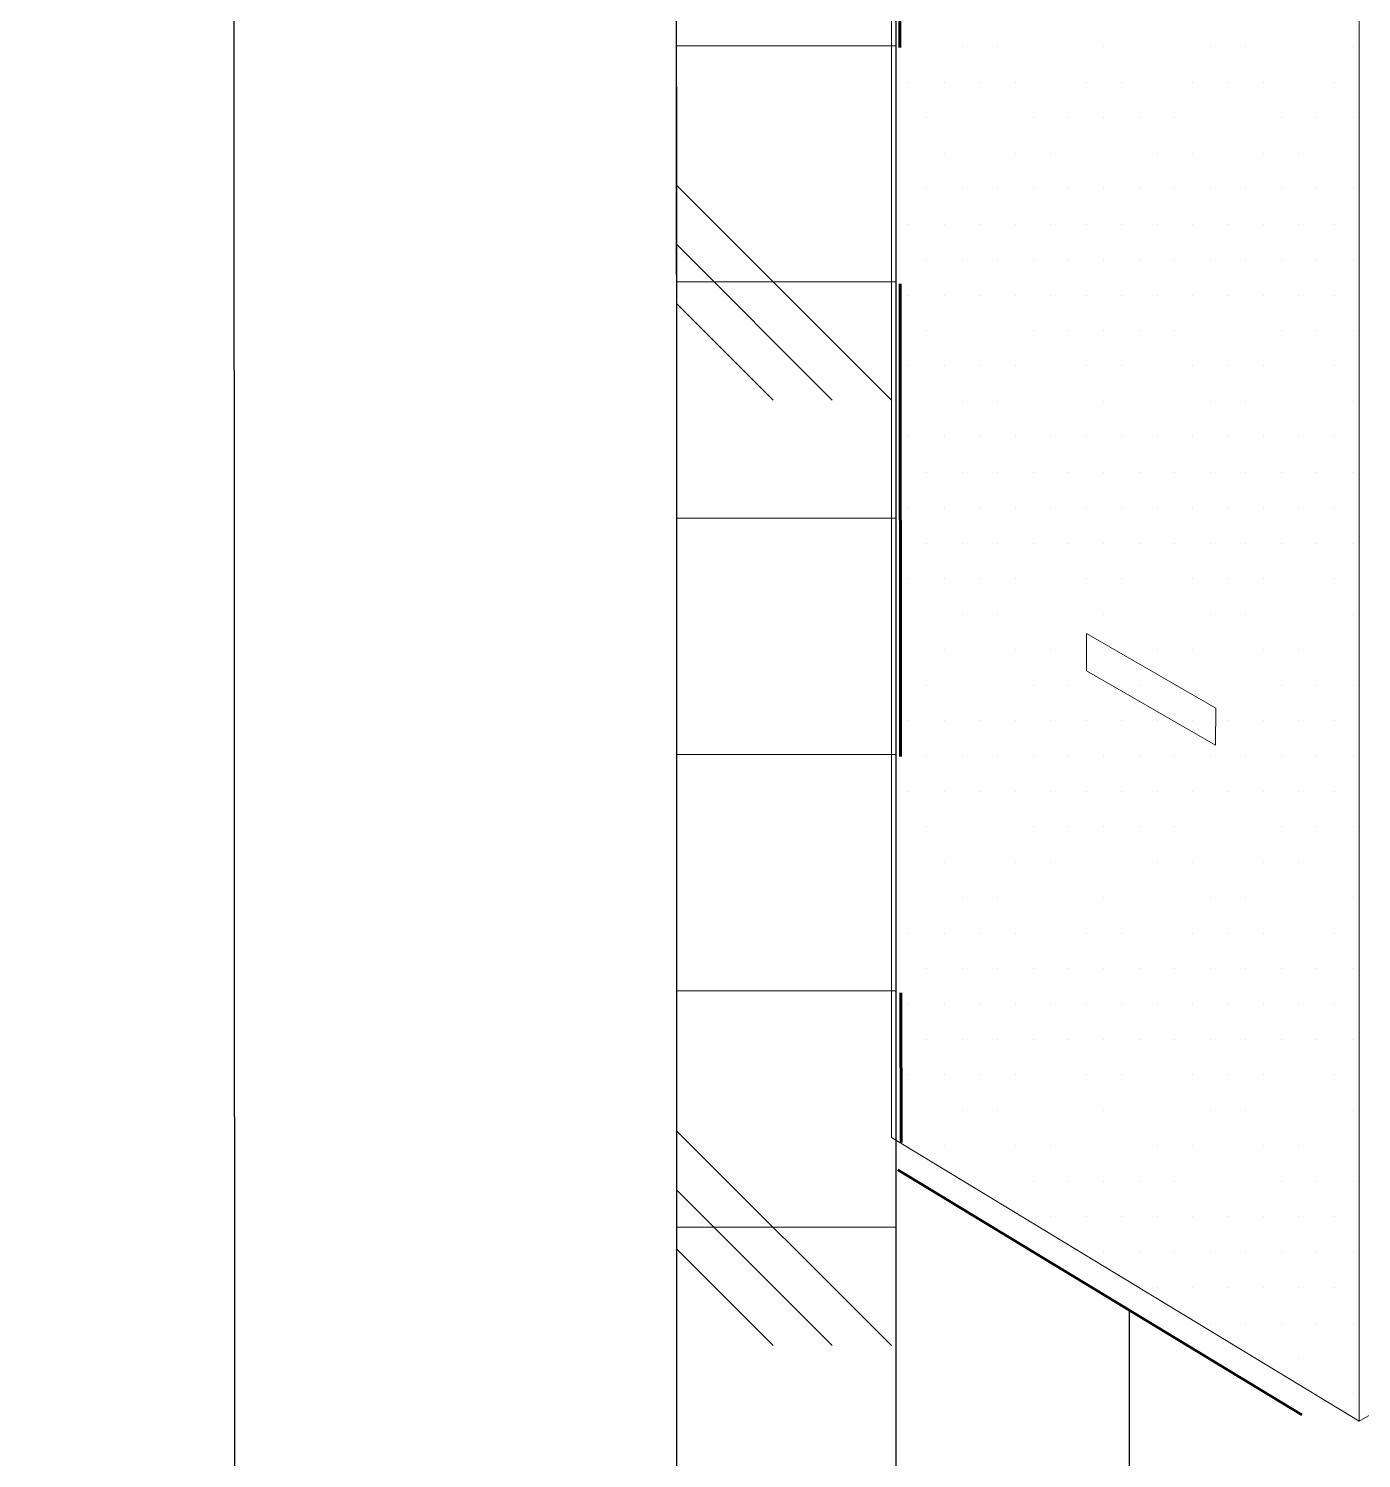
# Model space of a CAD drawing. Header units: inches. Extents: x -20.7 to 76.3, y -55.2 to 19.1.
# Drawn here: x 46.451 to 47.157, y -37.61 to -36.854 of the extents above; entities that cross this region are included whole.
import ezdxf

# ---------------------------------------------------------------- set-up
doc = ezdxf.new("R2010")
doc.units = ezdxf.units.IN
doc.header["$MEASUREMENT"] = 0
for name, pattern in [('AI-Linetype-77', [0.375113, 0.250075, -0.125038]), ('AI-Linetype-78', [0.375113, 0.250075, -0.125038]), ('AI-Linetype-83', [0.375113, 0.250075, -0.125038])]:
    doc.linetypes.add(name, pattern=pattern)
for name, color, linetype, lineweight in [('.ATI-HATCH', 7, 'Continuous', 0), ('G-ANNO-TTLB', 7, 'Continuous', 0), ('TYVEK', 7, 'Continuous', 0)]:
    doc.layers.add(name, color=color, linetype=linetype, lineweight=lineweight)

# ---------------------------------------------------------------- blocks, each defined once
blk = doc.blocks.new('Block_678')
at = {"layer": '.ATI-HATCH'}
blk.add_open_spline([(46.79405, -36.63768), (46.79405, -36.63768), (46.91018, -36.61367), (46.91018, -36.61367), (46.91018, -36.61367), (46.91018, -39.18629), (46.91018, -39.18629), (46.91018, -39.18629), (46.79438, -39.11987), (46.79438, -39.11987), (46.79438, -39.11987), (46.79438, -37.13092), (46.79438, -37.13092), (46.79438, -37.13092), (46.79405, -36.63768), (46.79405, -36.63768)], degree=3, knots=[0, 0, 0, 0, 1, 1, 1, 2, 2, 2, 3, 3, 3, 4, 4, 4, 5, 5, 5, 5], dxfattribs=at)
at = {"layer": '.ATI-HATCH', "color": 8, "lineweight": 0, "true_color": 0x808080}
for points in [[(46.7942, -36.86279), (46.7942, -36.86279), (46.91018, -36.86279), (46.91018, -36.86279)], [(46.9078, -37.05035), (46.9078, -37.05035), (46.79425, -36.9368), (46.79425, -36.9368)], [(46.87654, -37.05035), (46.87654, -37.05035), (46.79427, -36.96808), (46.79427, -36.96808)], [(46.79428, -36.98783), (46.79428, -36.98783), (46.91018, -36.98783), (46.91018, -36.98783)], [(46.84528, -37.05035), (46.84528, -37.05035), (46.79429, -36.99937), (46.79429, -36.99937)], [(46.79437, -37.11287), (46.79437, -37.11287), (46.91018, -37.11287), (46.91018, -37.11287)], [(46.79438, -37.23791), (46.79438, -37.23791), (46.91018, -37.23791), (46.91018, -37.23791)], [(46.79438, -37.36294), (46.79438, -37.36294), (46.91018, -37.36294), (46.91018, -37.36294)], [(46.9078, -37.5505), (46.9078, -37.5505), (46.79438, -37.43709), (46.79438, -37.43709)], [(46.87654, -37.5505), (46.87654, -37.5505), (46.79438, -37.46835), (46.79438, -37.46835)], [(46.79438, -37.48798), (46.79438, -37.48798), (46.91018, -37.48798), (46.91018, -37.48798)], [(46.84528, -37.5505), (46.84528, -37.5505), (46.79438, -37.49961), (46.79438, -37.49961)]]:
    blk.add_open_spline(points, degree=3, dxfattribs=at)
blk = doc.blocks.new('Block_679')
at = {"layer": '.ATI-HATCH'}
for points in [[(47.15539, -35.28327), (47.15539, -35.28327), (46.90791, -35.13328), (46.90791, -35.13328), (46.90791, -35.13328), (46.90791, -37.44057), (46.90791, -37.44057), (46.90791, -37.44057), (47.15539, -37.59056), (47.15539, -37.59056), (47.15539, -37.59056), (47.15539, -35.28327), (47.15539, -35.28327)], [(47.15539, -37.59056), (47.15539, -37.59056), (47.29189, -37.51254), (47.29189, -37.51254), (47.29189, -37.51254), (47.29189, -35.36599), (47.29189, -35.36599), (47.29189, -35.36599), (47.15539, -35.28327), (47.15539, -35.28327), (47.15539, -35.28327), (47.15539, -37.59056), (47.15539, -37.59056)]]:
    blk.add_open_spline(points, degree=3, knots=[0, 0, 0, 0, 1, 1, 1, 2, 2, 2, 3, 3, 3, 4, 4, 4, 4], dxfattribs=at)
at = {"layer": '.ATI-HATCH', "color": 8, "lineweight": 0, "true_color": 0x808080}
for points in [[(46.92651, -36.86348), (46.92651, -36.86348), (46.92651, -36.86348), (46.92651, -36.86348)], [(46.94527, -36.86348), (46.94527, -36.86348), (46.94527, -36.86348), (46.94527, -36.86348)], [(46.96402, -36.86348), (46.96402, -36.86348), (46.96402, -36.86348), (46.96402, -36.86348)], [(46.98278, -36.86348), (46.98278, -36.86348), (46.98278, -36.86348), (46.98278, -36.86348)], [(47.00153, -36.86348), (47.00153, -36.86348), (47.00153, -36.86348), (47.00153, -36.86348)], [(47.02029, -36.86348), (47.02029, -36.86348), (47.02029, -36.86348), (47.02029, -36.86348)], [(47.03904, -36.86348), (47.03904, -36.86348), (47.03904, -36.86348), (47.03904, -36.86348)], [(47.0578, -36.86348), (47.0578, -36.86348), (47.0578, -36.86348), (47.0578, -36.86348)], [(47.07656, -36.86348), (47.07656, -36.86348), (47.07656, -36.86348), (47.07656, -36.86348)], [(47.09531, -36.86348), (47.09531, -36.86348), (47.09531, -36.86348), (47.09531, -36.86348)], [(47.11407, -36.86348), (47.11407, -36.86348), (47.11407, -36.86348), (47.11407, -36.86348)], [(47.13282, -36.86348), (47.13282, -36.86348), (47.13282, -36.86348), (47.13282, -36.86348)], [(47.15158, -36.86348), (47.15158, -36.86348), (47.15158, -36.86348), (47.15158, -36.86348)], [(46.91713, -36.88223), (46.91713, -36.88223), (46.91713, -36.88223), (46.91713, -36.88223)], [(46.93589, -36.88223), (46.93589, -36.88223), (46.93589, -36.88223), (46.93589, -36.88223)], [(46.95464, -36.88223), (46.95464, -36.88223), (46.95464, -36.88223), (46.95464, -36.88223)], [(46.9734, -36.88223), (46.9734, -36.88223), (46.9734, -36.88223), (46.9734, -36.88223)], [(46.99215, -36.88223), (46.99215, -36.88223), (46.99215, -36.88223), (46.99215, -36.88223)], [(47.01091, -36.88223), (47.01091, -36.88223), (47.01091, -36.88223), (47.01091, -36.88223)], [(47.02967, -36.88223), (47.02967, -36.88223), (47.02967, -36.88223), (47.02967, -36.88223)], [(47.04842, -36.88223), (47.04842, -36.88223), (47.04842, -36.88223), (47.04842, -36.88223)], [(47.06718, -36.88223), (47.06718, -36.88223), (47.06718, -36.88223), (47.06718, -36.88223)], [(47.08593, -36.88223), (47.08593, -36.88223), (47.08593, -36.88223), (47.08593, -36.88223)], [(47.10469, -36.88223), (47.10469, -36.88223), (47.10469, -36.88223), (47.10469, -36.88223)], [(47.12344, -36.88223), (47.12344, -36.88223), (47.12344, -36.88223), (47.12344, -36.88223)], [(47.1422, -36.88223), (47.1422, -36.88223), (47.1422, -36.88223), (47.1422, -36.88223)], [(46.92651, -36.90099), (46.92651, -36.90099), (46.92651, -36.90099), (46.92651, -36.90099)], [(46.94527, -36.90099), (46.94527, -36.90099), (46.94527, -36.90099), (46.94527, -36.90099)], [(46.96402, -36.90099), (46.96402, -36.90099), (46.96402, -36.90099), (46.96402, -36.90099)], [(46.98278, -36.90099), (46.98278, -36.90099), (46.98278, -36.90099), (46.98278, -36.90099)], [(47.00153, -36.90099), (47.00153, -36.90099), (47.00153, -36.90099), (47.00153, -36.90099)], [(47.02029, -36.90099), (47.02029, -36.90099), (47.02029, -36.90099), (47.02029, -36.90099)], [(47.03904, -36.90099), (47.03904, -36.90099), (47.03904, -36.90099), (47.03904, -36.90099)], [(47.0578, -36.90099), (47.0578, -36.90099), (47.0578, -36.90099), (47.0578, -36.90099)], [(47.07656, -36.90099), (47.07656, -36.90099), (47.07656, -36.90099), (47.07656, -36.90099)], [(47.09531, -36.90099), (47.09531, -36.90099), (47.09531, -36.90099), (47.09531, -36.90099)], [(47.11407, -36.90099), (47.11407, -36.90099), (47.11407, -36.90099), (47.11407, -36.90099)], [(47.13282, -36.90099), (47.13282, -36.90099), (47.13282, -36.90099), (47.13282, -36.90099)], [(47.15158, -36.90099), (47.15158, -36.90099), (47.15158, -36.90099), (47.15158, -36.90099)], [(46.91713, -36.91975), (46.91713, -36.91975), (46.91713, -36.91975), (46.91713, -36.91975)], [(46.93589, -36.91975), (46.93589, -36.91975), (46.93589, -36.91975), (46.93589, -36.91975)], [(46.95464, -36.91975), (46.95464, -36.91975), (46.95464, -36.91975), (46.95464, -36.91975)], [(46.9734, -36.91975), (46.9734, -36.91975), (46.9734, -36.91975), (46.9734, -36.91975)], [(46.99215, -36.91975), (46.99215, -36.91975), (46.99215, -36.91975), (46.99215, -36.91975)], [(47.01091, -36.91975), (47.01091, -36.91975), (47.01091, -36.91975), (47.01091, -36.91975)], [(47.02967, -36.91975), (47.02967, -36.91975), (47.02967, -36.91975), (47.02967, -36.91975)], [(47.04842, -36.91975), (47.04842, -36.91975), (47.04842, -36.91975), (47.04842, -36.91975)], [(47.06718, -36.91975), (47.06718, -36.91975), (47.06718, -36.91975), (47.06718, -36.91975)], [(47.08593, -36.91975), (47.08593, -36.91975), (47.08593, -36.91975), (47.08593, -36.91975)], [(47.10469, -36.91975), (47.10469, -36.91975), (47.10469, -36.91975), (47.10469, -36.91975)], [(47.12344, -36.91975), (47.12344, -36.91975), (47.12344, -36.91975), (47.12344, -36.91975)], [(47.1422, -36.91975), (47.1422, -36.91975), (47.1422, -36.91975), (47.1422, -36.91975)], [(46.92651, -36.9385), (46.92651, -36.9385), (46.92651, -36.9385), (46.92651, -36.9385)], [(46.94527, -36.9385), (46.94527, -36.9385), (46.94527, -36.9385), (46.94527, -36.9385)], [(46.96402, -36.9385), (46.96402, -36.9385), (46.96402, -36.9385), (46.96402, -36.9385)], [(46.98278, -36.9385), (46.98278, -36.9385), (46.98278, -36.9385), (46.98278, -36.9385)], [(47.00153, -36.9385), (47.00153, -36.9385), (47.00153, -36.9385), (47.00153, -36.9385)], [(47.02029, -36.9385), (47.02029, -36.9385), (47.02029, -36.9385), (47.02029, -36.9385)], [(47.03904, -36.9385), (47.03904, -36.9385), (47.03904, -36.9385), (47.03904, -36.9385)], [(47.0578, -36.9385), (47.0578, -36.9385), (47.0578, -36.9385), (47.0578, -36.9385)], [(47.07656, -36.9385), (47.07656, -36.9385), (47.07656, -36.9385), (47.07656, -36.9385)], [(47.09531, -36.9385), (47.09531, -36.9385), (47.09531, -36.9385), (47.09531, -36.9385)], [(47.11407, -36.9385), (47.11407, -36.9385), (47.11407, -36.9385), (47.11407, -36.9385)], [(47.13282, -36.9385), (47.13282, -36.9385), (47.13282, -36.9385), (47.13282, -36.9385)], [(47.15158, -36.9385), (47.15158, -36.9385), (47.15158, -36.9385), (47.15158, -36.9385)], [(46.91713, -36.95726), (46.91713, -36.95726), (46.91713, -36.95726), (46.91713, -36.95726)], [(46.93589, -36.95726), (46.93589, -36.95726), (46.93589, -36.95726), (46.93589, -36.95726)], [(46.95464, -36.95726), (46.95464, -36.95726), (46.95464, -36.95726), (46.95464, -36.95726)], [(46.9734, -36.95726), (46.9734, -36.95726), (46.9734, -36.95726), (46.9734, -36.95726)], [(46.99215, -36.95726), (46.99215, -36.95726), (46.99215, -36.95726), (46.99215, -36.95726)], [(47.01091, -36.95726), (47.01091, -36.95726), (47.01091, -36.95726), (47.01091, -36.95726)], [(47.02967, -36.95726), (47.02967, -36.95726), (47.02967, -36.95726), (47.02967, -36.95726)], [(47.04842, -36.95726), (47.04842, -36.95726), (47.04842, -36.95726), (47.04842, -36.95726)], [(47.06718, -36.95726), (47.06718, -36.95726), (47.06718, -36.95726), (47.06718, -36.95726)], [(47.08593, -36.95726), (47.08593, -36.95726), (47.08593, -36.95726), (47.08593, -36.95726)], [(47.10469, -36.95726), (47.10469, -36.95726), (47.10469, -36.95726), (47.10469, -36.95726)], [(47.12344, -36.95726), (47.12344, -36.95726), (47.12344, -36.95726), (47.12344, -36.95726)], [(47.1422, -36.95726), (47.1422, -36.95726), (47.1422, -36.95726), (47.1422, -36.95726)], [(46.92651, -36.97601), (46.92651, -36.97601), (46.92651, -36.97601), (46.92651, -36.97601)], [(46.94527, -36.97601), (46.94527, -36.97601), (46.94527, -36.97601), (46.94527, -36.97601)], [(46.96402, -36.97601), (46.96402, -36.97601), (46.96402, -36.97601), (46.96402, -36.97601)], [(46.98278, -36.97601), (46.98278, -36.97601), (46.98278, -36.97601), (46.98278, -36.97601)], [(47.00153, -36.97601), (47.00153, -36.97601), (47.00153, -36.97601), (47.00153, -36.97601)], [(47.02029, -36.97601), (47.02029, -36.97601), (47.02029, -36.97601), (47.02029, -36.97601)], [(47.03904, -36.97601), (47.03904, -36.97601), (47.03904, -36.97601), (47.03904, -36.97601)], [(47.0578, -36.97601), (47.0578, -36.97601), (47.0578, -36.97601), (47.0578, -36.97601)], [(47.07656, -36.97601), (47.07656, -36.97601), (47.07656, -36.97601), (47.07656, -36.97601)], [(47.09531, -36.97601), (47.09531, -36.97601), (47.09531, -36.97601), (47.09531, -36.97601)], [(47.11407, -36.97601), (47.11407, -36.97601), (47.11407, -36.97601), (47.11407, -36.97601)], [(47.13282, -36.97601), (47.13282, -36.97601), (47.13282, -36.97601), (47.13282, -36.97601)], [(47.15158, -36.97601), (47.15158, -36.97601), (47.15158, -36.97601), (47.15158, -36.97601)], [(46.91713, -36.99477), (46.91713, -36.99477), (46.91713, -36.99477), (46.91713, -36.99477)], [(46.93589, -36.99477), (46.93589, -36.99477), (46.93589, -36.99477), (46.93589, -36.99477)], [(46.95464, -36.99477), (46.95464, -36.99477), (46.95464, -36.99477), (46.95464, -36.99477)], [(46.9734, -36.99477), (46.9734, -36.99477), (46.9734, -36.99477), (46.9734, -36.99477)], [(46.99215, -36.99477), (46.99215, -36.99477), (46.99215, -36.99477), (46.99215, -36.99477)], [(47.01091, -36.99477), (47.01091, -36.99477), (47.01091, -36.99477), (47.01091, -36.99477)], [(47.02967, -36.99477), (47.02967, -36.99477), (47.02967, -36.99477), (47.02967, -36.99477)], [(47.04842, -36.99477), (47.04842, -36.99477), (47.04842, -36.99477), (47.04842, -36.99477)], [(47.06718, -36.99477), (47.06718, -36.99477), (47.06718, -36.99477), (47.06718, -36.99477)], [(47.08593, -36.99477), (47.08593, -36.99477), (47.08593, -36.99477), (47.08593, -36.99477)], [(47.10469, -36.99477), (47.10469, -36.99477), (47.10469, -36.99477), (47.10469, -36.99477)], [(47.12344, -36.99477), (47.12344, -36.99477), (47.12344, -36.99477), (47.12344, -36.99477)], [(47.1422, -36.99477), (47.1422, -36.99477), (47.1422, -36.99477), (47.1422, -36.99477)], [(46.92651, -37.01352), (46.92651, -37.01352), (46.92651, -37.01352), (46.92651, -37.01352)], [(46.94527, -37.01352), (46.94527, -37.01352), (46.94527, -37.01352), (46.94527, -37.01352)], [(46.96402, -37.01352), (46.96402, -37.01352), (46.96402, -37.01352), (46.96402, -37.01352)], [(46.98278, -37.01352), (46.98278, -37.01352), (46.98278, -37.01352), (46.98278, -37.01352)], [(47.00153, -37.01352), (47.00153, -37.01352), (47.00153, -37.01352), (47.00153, -37.01352)], [(47.02029, -37.01352), (47.02029, -37.01352), (47.02029, -37.01352), (47.02029, -37.01352)], [(47.03904, -37.01352), (47.03904, -37.01352), (47.03904, -37.01352), (47.03904, -37.01352)], [(47.0578, -37.01352), (47.0578, -37.01352), (47.0578, -37.01352), (47.0578, -37.01352)], [(47.07656, -37.01352), (47.07656, -37.01352), (47.07656, -37.01352), (47.07656, -37.01352)], [(47.09531, -37.01352), (47.09531, -37.01352), (47.09531, -37.01352), (47.09531, -37.01352)], [(47.11407, -37.01352), (47.11407, -37.01352), (47.11407, -37.01352), (47.11407, -37.01352)], [(47.13282, -37.01352), (47.13282, -37.01352), (47.13282, -37.01352), (47.13282, -37.01352)], [(47.15158, -37.01352), (47.15158, -37.01352), (47.15158, -37.01352), (47.15158, -37.01352)], [(46.91713, -37.03228), (46.91713, -37.03228), (46.91713, -37.03228), (46.91713, -37.03228)], [(46.93589, -37.03228), (46.93589, -37.03228), (46.93589, -37.03228), (46.93589, -37.03228)], [(46.95464, -37.03228), (46.95464, -37.03228), (46.95464, -37.03228), (46.95464, -37.03228)], [(46.9734, -37.03228), (46.9734, -37.03228), (46.9734, -37.03228), (46.9734, -37.03228)], [(46.99215, -37.03228), (46.99215, -37.03228), (46.99215, -37.03228), (46.99215, -37.03228)], [(47.01091, -37.03228), (47.01091, -37.03228), (47.01091, -37.03228), (47.01091, -37.03228)], [(47.02967, -37.03228), (47.02967, -37.03228), (47.02967, -37.03228), (47.02967, -37.03228)], [(47.04842, -37.03228), (47.04842, -37.03228), (47.04842, -37.03228), (47.04842, -37.03228)], [(47.06718, -37.03228), (47.06718, -37.03228), (47.06718, -37.03228), (47.06718, -37.03228)], [(47.08593, -37.03228), (47.08593, -37.03228), (47.08593, -37.03228), (47.08593, -37.03228)], [(47.10469, -37.03228), (47.10469, -37.03228), (47.10469, -37.03228), (47.10469, -37.03228)], [(47.12344, -37.03228), (47.12344, -37.03228), (47.12344, -37.03228), (47.12344, -37.03228)], [(47.1422, -37.03228), (47.1422, -37.03228), (47.1422, -37.03228), (47.1422, -37.03228)], [(46.92651, -37.05104), (46.92651, -37.05104), (46.92651, -37.05104), (46.92651, -37.05104)], [(46.94527, -37.05104), (46.94527, -37.05104), (46.94527, -37.05104), (46.94527, -37.05104)], [(46.96402, -37.05104), (46.96402, -37.05104), (46.96402, -37.05104), (46.96402, -37.05104)], [(46.98278, -37.05104), (46.98278, -37.05104), (46.98278, -37.05104), (46.98278, -37.05104)], [(47.00153, -37.05104), (47.00153, -37.05104), (47.00153, -37.05104), (47.00153, -37.05104)], [(47.02029, -37.05104), (47.02029, -37.05104), (47.02029, -37.05104), (47.02029, -37.05104)], [(47.03904, -37.05104), (47.03904, -37.05104), (47.03904, -37.05104), (47.03904, -37.05104)], [(47.0578, -37.05104), (47.0578, -37.05104), (47.0578, -37.05104), (47.0578, -37.05104)], [(47.07656, -37.05104), (47.07656, -37.05104), (47.07656, -37.05104), (47.07656, -37.05104)], [(47.09531, -37.05104), (47.09531, -37.05104), (47.09531, -37.05104), (47.09531, -37.05104)], [(47.11407, -37.05104), (47.11407, -37.05104), (47.11407, -37.05104), (47.11407, -37.05104)], [(47.13282, -37.05104), (47.13282, -37.05104), (47.13282, -37.05104), (47.13282, -37.05104)], [(47.15158, -37.05104), (47.15158, -37.05104), (47.15158, -37.05104), (47.15158, -37.05104)], [(46.91713, -37.06979), (46.91713, -37.06979), (46.91713, -37.06979), (46.91713, -37.06979)], [(46.93589, -37.06979), (46.93589, -37.06979), (46.93589, -37.06979), (46.93589, -37.06979)], [(46.95464, -37.06979), (46.95464, -37.06979), (46.95464, -37.06979), (46.95464, -37.06979)], [(46.9734, -37.06979), (46.9734, -37.06979), (46.9734, -37.06979), (46.9734, -37.06979)], [(46.99215, -37.06979), (46.99215, -37.06979), (46.99215, -37.06979), (46.99215, -37.06979)], [(47.01091, -37.06979), (47.01091, -37.06979), (47.01091, -37.06979), (47.01091, -37.06979)], [(47.02967, -37.06979), (47.02967, -37.06979), (47.02967, -37.06979), (47.02967, -37.06979)], [(47.04842, -37.06979), (47.04842, -37.06979), (47.04842, -37.06979), (47.04842, -37.06979)], [(47.06718, -37.06979), (47.06718, -37.06979), (47.06718, -37.06979), (47.06718, -37.06979)], [(47.08593, -37.06979), (47.08593, -37.06979), (47.08593, -37.06979), (47.08593, -37.06979)], [(47.10469, -37.06979), (47.10469, -37.06979), (47.10469, -37.06979), (47.10469, -37.06979)], [(47.12344, -37.06979), (47.12344, -37.06979), (47.12344, -37.06979), (47.12344, -37.06979)], [(47.1422, -37.06979), (47.1422, -37.06979), (47.1422, -37.06979), (47.1422, -37.06979)], [(46.92651, -37.08855), (46.92651, -37.08855), (46.92651, -37.08855), (46.92651, -37.08855)], [(46.94527, -37.08855), (46.94527, -37.08855), (46.94527, -37.08855), (46.94527, -37.08855)], [(46.96402, -37.08855), (46.96402, -37.08855), (46.96402, -37.08855), (46.96402, -37.08855)], [(46.98278, -37.08855), (46.98278, -37.08855), (46.98278, -37.08855), (46.98278, -37.08855)], [(47.00153, -37.08855), (47.00153, -37.08855), (47.00153, -37.08855), (47.00153, -37.08855)], [(47.02029, -37.08855), (47.02029, -37.08855), (47.02029, -37.08855), (47.02029, -37.08855)], [(47.03904, -37.08855), (47.03904, -37.08855), (47.03904, -37.08855), (47.03904, -37.08855)], [(47.0578, -37.08855), (47.0578, -37.08855), (47.0578, -37.08855), (47.0578, -37.08855)], [(47.07656, -37.08855), (47.07656, -37.08855), (47.07656, -37.08855), (47.07656, -37.08855)], [(47.09531, -37.08855), (47.09531, -37.08855), (47.09531, -37.08855), (47.09531, -37.08855)], [(47.11407, -37.08855), (47.11407, -37.08855), (47.11407, -37.08855), (47.11407, -37.08855)], [(47.13282, -37.08855), (47.13282, -37.08855), (47.13282, -37.08855), (47.13282, -37.08855)], [(47.15158, -37.08855), (47.15158, -37.08855), (47.15158, -37.08855), (47.15158, -37.08855)], [(46.91713, -37.1073), (46.91713, -37.1073), (46.91713, -37.1073), (46.91713, -37.1073)], [(46.93589, -37.1073), (46.93589, -37.1073), (46.93589, -37.1073), (46.93589, -37.1073)], [(46.95464, -37.1073), (46.95464, -37.1073), (46.95464, -37.1073), (46.95464, -37.1073)], [(46.9734, -37.1073), (46.9734, -37.1073), (46.9734, -37.1073), (46.9734, -37.1073)], [(46.99215, -37.1073), (46.99215, -37.1073), (46.99215, -37.1073), (46.99215, -37.1073)], [(47.01091, -37.1073), (47.01091, -37.1073), (47.01091, -37.1073), (47.01091, -37.1073)], [(47.02967, -37.1073), (47.02967, -37.1073), (47.02967, -37.1073), (47.02967, -37.1073)], [(47.04842, -37.1073), (47.04842, -37.1073), (47.04842, -37.1073), (47.04842, -37.1073)], [(47.06718, -37.1073), (47.06718, -37.1073), (47.06718, -37.1073), (47.06718, -37.1073)], [(47.08593, -37.1073), (47.08593, -37.1073), (47.08593, -37.1073), (47.08593, -37.1073)], [(47.10469, -37.1073), (47.10469, -37.1073), (47.10469, -37.1073), (47.10469, -37.1073)], [(47.12344, -37.1073), (47.12344, -37.1073), (47.12344, -37.1073), (47.12344, -37.1073)], [(47.1422, -37.1073), (47.1422, -37.1073), (47.1422, -37.1073), (47.1422, -37.1073)], [(46.92651, -37.12606), (46.92651, -37.12606), (46.92651, -37.12606), (46.92651, -37.12606)], [(46.94527, -37.12606), (46.94527, -37.12606), (46.94527, -37.12606), (46.94527, -37.12606)], [(46.96402, -37.12606), (46.96402, -37.12606), (46.96402, -37.12606), (46.96402, -37.12606)], [(46.98278, -37.12606), (46.98278, -37.12606), (46.98278, -37.12606), (46.98278, -37.12606)], [(47.00153, -37.12606), (47.00153, -37.12606), (47.00153, -37.12606), (47.00153, -37.12606)], [(47.02029, -37.12606), (47.02029, -37.12606), (47.02029, -37.12606), (47.02029, -37.12606)], [(47.03904, -37.12606), (47.03904, -37.12606), (47.03904, -37.12606), (47.03904, -37.12606)], [(47.0578, -37.12606), (47.0578, -37.12606), (47.0578, -37.12606), (47.0578, -37.12606)], [(47.07656, -37.12606), (47.07656, -37.12606), (47.07656, -37.12606), (47.07656, -37.12606)], [(47.09531, -37.12606), (47.09531, -37.12606), (47.09531, -37.12606), (47.09531, -37.12606)], [(47.11407, -37.12606), (47.11407, -37.12606), (47.11407, -37.12606), (47.11407, -37.12606)], [(47.13282, -37.12606), (47.13282, -37.12606), (47.13282, -37.12606), (47.13282, -37.12606)], [(47.15158, -37.12606), (47.15158, -37.12606), (47.15158, -37.12606), (47.15158, -37.12606)], [(46.91713, -37.14481), (46.91713, -37.14481), (46.91713, -37.14481), (46.91713, -37.14481)], [(46.93589, -37.14481), (46.93589, -37.14481), (46.93589, -37.14481), (46.93589, -37.14481)], [(46.95464, -37.14481), (46.95464, -37.14481), (46.95464, -37.14481), (46.95464, -37.14481)], [(46.9734, -37.14481), (46.9734, -37.14481), (46.9734, -37.14481), (46.9734, -37.14481)], [(46.99215, -37.14481), (46.99215, -37.14481), (46.99215, -37.14481), (46.99215, -37.14481)], [(47.01091, -37.14481), (47.01091, -37.14481), (47.01091, -37.14481), (47.01091, -37.14481)], [(47.02967, -37.14481), (47.02967, -37.14481), (47.02967, -37.14481), (47.02967, -37.14481)], [(47.04842, -37.14481), (47.04842, -37.14481), (47.04842, -37.14481), (47.04842, -37.14481)], [(47.06718, -37.14481), (47.06718, -37.14481), (47.06718, -37.14481), (47.06718, -37.14481)], [(47.08593, -37.14481), (47.08593, -37.14481), (47.08593, -37.14481), (47.08593, -37.14481)], [(47.10469, -37.14481), (47.10469, -37.14481), (47.10469, -37.14481), (47.10469, -37.14481)], [(47.12344, -37.14481), (47.12344, -37.14481), (47.12344, -37.14481), (47.12344, -37.14481)], [(47.1422, -37.14481), (47.1422, -37.14481), (47.1422, -37.14481), (47.1422, -37.14481)], [(46.92651, -37.16357), (46.92651, -37.16357), (46.92651, -37.16357), (46.92651, -37.16357)], [(46.94527, -37.16357), (46.94527, -37.16357), (46.94527, -37.16357), (46.94527, -37.16357)], [(46.96402, -37.16357), (46.96402, -37.16357), (46.96402, -37.16357), (46.96402, -37.16357)], [(46.98278, -37.16357), (46.98278, -37.16357), (46.98278, -37.16357), (46.98278, -37.16357)], [(47.00153, -37.16357), (47.00153, -37.16357), (47.00153, -37.16357), (47.00153, -37.16357)], [(47.02029, -37.16357), (47.02029, -37.16357), (47.02029, -37.16357), (47.02029, -37.16357)], [(47.03904, -37.16357), (47.03904, -37.16357), (47.03904, -37.16357), (47.03904, -37.16357)], [(47.0578, -37.16357), (47.0578, -37.16357), (47.0578, -37.16357), (47.0578, -37.16357)], [(47.07656, -37.16357), (47.07656, -37.16357), (47.07656, -37.16357), (47.07656, -37.16357)], [(47.09531, -37.16357), (47.09531, -37.16357), (47.09531, -37.16357), (47.09531, -37.16357)], [(47.11407, -37.16357), (47.11407, -37.16357), (47.11407, -37.16357), (47.11407, -37.16357)], [(47.13282, -37.16357), (47.13282, -37.16357), (47.13282, -37.16357), (47.13282, -37.16357)], [(47.15158, -37.16357), (47.15158, -37.16357), (47.15158, -37.16357), (47.15158, -37.16357)], [(46.91713, -37.18233), (46.91713, -37.18233), (46.91713, -37.18233), (46.91713, -37.18233)], [(46.93589, -37.18233), (46.93589, -37.18233), (46.93589, -37.18233), (46.93589, -37.18233)], [(46.95464, -37.18233), (46.95464, -37.18233), (46.95464, -37.18233), (46.95464, -37.18233)], [(46.9734, -37.18233), (46.9734, -37.18233), (46.9734, -37.18233), (46.9734, -37.18233)], [(46.99215, -37.18233), (46.99215, -37.18233), (46.99215, -37.18233), (46.99215, -37.18233)], [(47.01091, -37.18233), (47.01091, -37.18233), (47.01091, -37.18233), (47.01091, -37.18233)], [(47.02967, -37.18233), (47.02967, -37.18233), (47.02967, -37.18233), (47.02967, -37.18233)], [(47.04842, -37.18233), (47.04842, -37.18233), (47.04842, -37.18233), (47.04842, -37.18233)], [(47.06718, -37.18233), (47.06718, -37.18233), (47.06718, -37.18233), (47.06718, -37.18233)], [(47.08593, -37.18233), (47.08593, -37.18233), (47.08593, -37.18233), (47.08593, -37.18233)], [(47.10469, -37.18233), (47.10469, -37.18233), (47.10469, -37.18233), (47.10469, -37.18233)], [(47.12344, -37.18233), (47.12344, -37.18233), (47.12344, -37.18233), (47.12344, -37.18233)], [(47.1422, -37.18233), (47.1422, -37.18233), (47.1422, -37.18233), (47.1422, -37.18233)], [(46.92651, -37.20108), (46.92651, -37.20108), (46.92651, -37.20108), (46.92651, -37.20108)], [(46.94527, -37.20108), (46.94527, -37.20108), (46.94527, -37.20108), (46.94527, -37.20108)], [(46.96402, -37.20108), (46.96402, -37.20108), (46.96402, -37.20108), (46.96402, -37.20108)], [(46.98278, -37.20108), (46.98278, -37.20108), (46.98278, -37.20108), (46.98278, -37.20108)], [(47.00153, -37.20108), (47.00153, -37.20108), (47.00153, -37.20108), (47.00153, -37.20108)], [(47.02029, -37.20108), (47.02029, -37.20108), (47.02029, -37.20108), (47.02029, -37.20108)], [(47.03904, -37.20108), (47.03904, -37.20108), (47.03904, -37.20108), (47.03904, -37.20108)], [(47.0578, -37.20108), (47.0578, -37.20108), (47.0578, -37.20108), (47.0578, -37.20108)], [(47.07656, -37.20108), (47.07656, -37.20108), (47.07656, -37.20108), (47.07656, -37.20108)], [(47.09531, -37.20108), (47.09531, -37.20108), (47.09531, -37.20108), (47.09531, -37.20108)], [(47.11407, -37.20108), (47.11407, -37.20108), (47.11407, -37.20108), (47.11407, -37.20108)], [(47.13282, -37.20108), (47.13282, -37.20108), (47.13282, -37.20108), (47.13282, -37.20108)], [(47.15158, -37.20108), (47.15158, -37.20108), (47.15158, -37.20108), (47.15158, -37.20108)], [(46.91713, -37.21984), (46.91713, -37.21984), (46.91713, -37.21984), (46.91713, -37.21984)], [(46.93589, -37.21984), (46.93589, -37.21984), (46.93589, -37.21984), (46.93589, -37.21984)], [(46.95464, -37.21984), (46.95464, -37.21984), (46.95464, -37.21984), (46.95464, -37.21984)], [(46.9734, -37.21984), (46.9734, -37.21984), (46.9734, -37.21984), (46.9734, -37.21984)], [(46.99215, -37.21984), (46.99215, -37.21984), (46.99215, -37.21984), (46.99215, -37.21984)], [(47.01091, -37.21984), (47.01091, -37.21984), (47.01091, -37.21984), (47.01091, -37.21984)], [(47.02967, -37.21984), (47.02967, -37.21984), (47.02967, -37.21984), (47.02967, -37.21984)], [(47.04842, -37.21984), (47.04842, -37.21984), (47.04842, -37.21984), (47.04842, -37.21984)], [(47.06718, -37.21984), (47.06718, -37.21984), (47.06718, -37.21984), (47.06718, -37.21984)], [(47.08593, -37.21984), (47.08593, -37.21984), (47.08593, -37.21984), (47.08593, -37.21984)], [(47.10469, -37.21984), (47.10469, -37.21984), (47.10469, -37.21984), (47.10469, -37.21984)], [(47.12344, -37.21984), (47.12344, -37.21984), (47.12344, -37.21984), (47.12344, -37.21984)], [(47.1422, -37.21984), (47.1422, -37.21984), (47.1422, -37.21984), (47.1422, -37.21984)], [(46.92651, -37.23859), (46.92651, -37.23859), (46.92651, -37.23859), (46.92651, -37.23859)], [(46.94527, -37.23859), (46.94527, -37.23859), (46.94527, -37.23859), (46.94527, -37.23859)], [(46.96402, -37.23859), (46.96402, -37.23859), (46.96402, -37.23859), (46.96402, -37.23859)], [(46.98278, -37.23859), (46.98278, -37.23859), (46.98278, -37.23859), (46.98278, -37.23859)], [(47.00153, -37.23859), (47.00153, -37.23859), (47.00153, -37.23859), (47.00153, -37.23859)], [(47.02029, -37.23859), (47.02029, -37.23859), (47.02029, -37.23859), (47.02029, -37.23859)], [(47.03904, -37.23859), (47.03904, -37.23859), (47.03904, -37.23859), (47.03904, -37.23859)], [(47.0578, -37.23859), (47.0578, -37.23859), (47.0578, -37.23859), (47.0578, -37.23859)], [(47.07656, -37.23859), (47.07656, -37.23859), (47.07656, -37.23859), (47.07656, -37.23859)], [(47.09531, -37.23859), (47.09531, -37.23859), (47.09531, -37.23859), (47.09531, -37.23859)], [(47.11407, -37.23859), (47.11407, -37.23859), (47.11407, -37.23859), (47.11407, -37.23859)], [(47.13282, -37.23859), (47.13282, -37.23859), (47.13282, -37.23859), (47.13282, -37.23859)], [(47.15158, -37.23859), (47.15158, -37.23859), (47.15158, -37.23859), (47.15158, -37.23859)], [(46.91713, -37.25735), (46.91713, -37.25735), (46.91713, -37.25735), (46.91713, -37.25735)], [(46.93589, -37.25735), (46.93589, -37.25735), (46.93589, -37.25735), (46.93589, -37.25735)], [(46.95464, -37.25735), (46.95464, -37.25735), (46.95464, -37.25735), (46.95464, -37.25735)], [(46.9734, -37.25735), (46.9734, -37.25735), (46.9734, -37.25735), (46.9734, -37.25735)], [(46.99215, -37.25735), (46.99215, -37.25735), (46.99215, -37.25735), (46.99215, -37.25735)], [(47.01091, -37.25735), (47.01091, -37.25735), (47.01091, -37.25735), (47.01091, -37.25735)], [(47.02967, -37.25735), (47.02967, -37.25735), (47.02967, -37.25735), (47.02967, -37.25735)], [(47.04842, -37.25735), (47.04842, -37.25735), (47.04842, -37.25735), (47.04842, -37.25735)], [(47.06718, -37.25735), (47.06718, -37.25735), (47.06718, -37.25735), (47.06718, -37.25735)], [(47.08593, -37.25735), (47.08593, -37.25735), (47.08593, -37.25735), (47.08593, -37.25735)], [(47.10469, -37.25735), (47.10469, -37.25735), (47.10469, -37.25735), (47.10469, -37.25735)], [(47.12344, -37.25735), (47.12344, -37.25735), (47.12344, -37.25735), (47.12344, -37.25735)], [(47.1422, -37.25735), (47.1422, -37.25735), (47.1422, -37.25735), (47.1422, -37.25735)], [(46.92651, -37.2761), (46.92651, -37.2761), (46.92651, -37.2761), (46.92651, -37.2761)], [(46.94527, -37.2761), (46.94527, -37.2761), (46.94527, -37.2761), (46.94527, -37.2761)], [(46.96402, -37.2761), (46.96402, -37.2761), (46.96402, -37.2761), (46.96402, -37.2761)], [(46.98278, -37.2761), (46.98278, -37.2761), (46.98278, -37.2761), (46.98278, -37.2761)], [(47.00153, -37.2761), (47.00153, -37.2761), (47.00153, -37.2761), (47.00153, -37.2761)], [(47.02029, -37.2761), (47.02029, -37.2761), (47.02029, -37.2761), (47.02029, -37.2761)], [(47.03904, -37.2761), (47.03904, -37.2761), (47.03904, -37.2761), (47.03904, -37.2761)], [(47.0578, -37.2761), (47.0578, -37.2761), (47.0578, -37.2761), (47.0578, -37.2761)], [(47.07656, -37.2761), (47.07656, -37.2761), (47.07656, -37.2761), (47.07656, -37.2761)], [(47.09531, -37.2761), (47.09531, -37.2761), (47.09531, -37.2761), (47.09531, -37.2761)], [(47.11407, -37.2761), (47.11407, -37.2761), (47.11407, -37.2761), (47.11407, -37.2761)], [(47.13282, -37.2761), (47.13282, -37.2761), (47.13282, -37.2761), (47.13282, -37.2761)], [(47.15158, -37.2761), (47.15158, -37.2761), (47.15158, -37.2761), (47.15158, -37.2761)], [(46.91713, -37.29486), (46.91713, -37.29486), (46.91713, -37.29486), (46.91713, -37.29486)], [(46.93589, -37.29486), (46.93589, -37.29486), (46.93589, -37.29486), (46.93589, -37.29486)], [(46.95464, -37.29486), (46.95464, -37.29486), (46.95464, -37.29486), (46.95464, -37.29486)], [(46.9734, -37.29486), (46.9734, -37.29486), (46.9734, -37.29486), (46.9734, -37.29486)], [(46.99215, -37.29486), (46.99215, -37.29486), (46.99215, -37.29486), (46.99215, -37.29486)], [(47.01091, -37.29486), (47.01091, -37.29486), (47.01091, -37.29486), (47.01091, -37.29486)], [(47.02967, -37.29486), (47.02967, -37.29486), (47.02967, -37.29486), (47.02967, -37.29486)], [(47.04842, -37.29486), (47.04842, -37.29486), (47.04842, -37.29486), (47.04842, -37.29486)], [(47.06718, -37.29486), (47.06718, -37.29486), (47.06718, -37.29486), (47.06718, -37.29486)], [(47.08593, -37.29486), (47.08593, -37.29486), (47.08593, -37.29486), (47.08593, -37.29486)], [(47.10469, -37.29486), (47.10469, -37.29486), (47.10469, -37.29486), (47.10469, -37.29486)], [(47.12344, -37.29486), (47.12344, -37.29486), (47.12344, -37.29486), (47.12344, -37.29486)], [(47.1422, -37.29486), (47.1422, -37.29486), (47.1422, -37.29486), (47.1422, -37.29486)], [(46.92651, -37.31361), (46.92651, -37.31361), (46.92651, -37.31361), (46.92651, -37.31361)], [(46.94527, -37.31361), (46.94527, -37.31361), (46.94527, -37.31361), (46.94527, -37.31361)], [(46.96402, -37.31361), (46.96402, -37.31361), (46.96402, -37.31361), (46.96402, -37.31361)], [(46.98278, -37.31361), (46.98278, -37.31361), (46.98278, -37.31361), (46.98278, -37.31361)], [(47.00153, -37.31361), (47.00153, -37.31361), (47.00153, -37.31361), (47.00153, -37.31361)], [(47.02029, -37.31361), (47.02029, -37.31361), (47.02029, -37.31361), (47.02029, -37.31361)], [(47.03904, -37.31361), (47.03904, -37.31361), (47.03904, -37.31361), (47.03904, -37.31361)], [(47.0578, -37.31361), (47.0578, -37.31361), (47.0578, -37.31361), (47.0578, -37.31361)], [(47.07656, -37.31361), (47.07656, -37.31361), (47.07656, -37.31361), (47.07656, -37.31361)], [(47.09531, -37.31361), (47.09531, -37.31361), (47.09531, -37.31361), (47.09531, -37.31361)], [(47.11407, -37.31361), (47.11407, -37.31361), (47.11407, -37.31361), (47.11407, -37.31361)], [(47.13282, -37.31361), (47.13282, -37.31361), (47.13282, -37.31361), (47.13282, -37.31361)], [(47.15158, -37.31361), (47.15158, -37.31361), (47.15158, -37.31361), (47.15158, -37.31361)], [(46.91713, -37.33237), (46.91713, -37.33237), (46.91713, -37.33237), (46.91713, -37.33237)], [(46.93589, -37.33237), (46.93589, -37.33237), (46.93589, -37.33237), (46.93589, -37.33237)], [(46.95464, -37.33237), (46.95464, -37.33237), (46.95464, -37.33237), (46.95464, -37.33237)], [(46.9734, -37.33237), (46.9734, -37.33237), (46.9734, -37.33237), (46.9734, -37.33237)], [(46.99215, -37.33237), (46.99215, -37.33237), (46.99215, -37.33237), (46.99215, -37.33237)], [(47.01091, -37.33237), (47.01091, -37.33237), (47.01091, -37.33237), (47.01091, -37.33237)], [(47.02967, -37.33237), (47.02967, -37.33237), (47.02967, -37.33237), (47.02967, -37.33237)], [(47.04842, -37.33237), (47.04842, -37.33237), (47.04842, -37.33237), (47.04842, -37.33237)], [(47.06718, -37.33237), (47.06718, -37.33237), (47.06718, -37.33237), (47.06718, -37.33237)], [(47.08593, -37.33237), (47.08593, -37.33237), (47.08593, -37.33237), (47.08593, -37.33237)], [(47.10469, -37.33237), (47.10469, -37.33237), (47.10469, -37.33237), (47.10469, -37.33237)], [(47.12344, -37.33237), (47.12344, -37.33237), (47.12344, -37.33237), (47.12344, -37.33237)], [(47.1422, -37.33237), (47.1422, -37.33237), (47.1422, -37.33237), (47.1422, -37.33237)], [(46.92651, -37.35113), (46.92651, -37.35113), (46.92651, -37.35113), (46.92651, -37.35113)], [(46.94527, -37.35113), (46.94527, -37.35113), (46.94527, -37.35113), (46.94527, -37.35113)], [(46.96402, -37.35113), (46.96402, -37.35113), (46.96402, -37.35113), (46.96402, -37.35113)], [(46.98278, -37.35113), (46.98278, -37.35113), (46.98278, -37.35113), (46.98278, -37.35113)], [(47.00153, -37.35113), (47.00153, -37.35113), (47.00153, -37.35113), (47.00153, -37.35113)], [(47.02029, -37.35113), (47.02029, -37.35113), (47.02029, -37.35113), (47.02029, -37.35113)], [(47.03904, -37.35113), (47.03904, -37.35113), (47.03904, -37.35113), (47.03904, -37.35113)], [(47.0578, -37.35113), (47.0578, -37.35113), (47.0578, -37.35113), (47.0578, -37.35113)], [(47.07656, -37.35113), (47.07656, -37.35113), (47.07656, -37.35113), (47.07656, -37.35113)], [(47.09531, -37.35113), (47.09531, -37.35113), (47.09531, -37.35113), (47.09531, -37.35113)], [(47.11407, -37.35113), (47.11407, -37.35113), (47.11407, -37.35113), (47.11407, -37.35113)], [(47.13282, -37.35113), (47.13282, -37.35113), (47.13282, -37.35113), (47.13282, -37.35113)], [(47.15158, -37.35113), (47.15158, -37.35113), (47.15158, -37.35113), (47.15158, -37.35113)], [(46.91713, -37.36988), (46.91713, -37.36988), (46.91713, -37.36988), (46.91713, -37.36988)], [(46.93589, -37.36988), (46.93589, -37.36988), (46.93589, -37.36988), (46.93589, -37.36988)], [(46.95464, -37.36988), (46.95464, -37.36988), (46.95464, -37.36988), (46.95464, -37.36988)], [(46.9734, -37.36988), (46.9734, -37.36988), (46.9734, -37.36988), (46.9734, -37.36988)], [(46.99215, -37.36988), (46.99215, -37.36988), (46.99215, -37.36988), (46.99215, -37.36988)], [(47.01091, -37.36988), (47.01091, -37.36988), (47.01091, -37.36988), (47.01091, -37.36988)], [(47.02967, -37.36988), (47.02967, -37.36988), (47.02967, -37.36988), (47.02967, -37.36988)], [(47.04842, -37.36988), (47.04842, -37.36988), (47.04842, -37.36988), (47.04842, -37.36988)], [(47.06718, -37.36988), (47.06718, -37.36988), (47.06718, -37.36988), (47.06718, -37.36988)], [(47.08593, -37.36988), (47.08593, -37.36988), (47.08593, -37.36988), (47.08593, -37.36988)], [(47.10469, -37.36988), (47.10469, -37.36988), (47.10469, -37.36988), (47.10469, -37.36988)], [(47.12344, -37.36988), (47.12344, -37.36988), (47.12344, -37.36988), (47.12344, -37.36988)], [(47.1422, -37.36988), (47.1422, -37.36988), (47.1422, -37.36988), (47.1422, -37.36988)], [(46.92651, -37.38864), (46.92651, -37.38864), (46.92651, -37.38864), (46.92651, -37.38864)], [(46.94527, -37.38864), (46.94527, -37.38864), (46.94527, -37.38864), (46.94527, -37.38864)], [(46.96402, -37.38864), (46.96402, -37.38864), (46.96402, -37.38864), (46.96402, -37.38864)], [(46.98278, -37.38864), (46.98278, -37.38864), (46.98278, -37.38864), (46.98278, -37.38864)], [(47.00153, -37.38864), (47.00153, -37.38864), (47.00153, -37.38864), (47.00153, -37.38864)], [(47.02029, -37.38864), (47.02029, -37.38864), (47.02029, -37.38864), (47.02029, -37.38864)], [(47.03904, -37.38864), (47.03904, -37.38864), (47.03904, -37.38864), (47.03904, -37.38864)], [(47.0578, -37.38864), (47.0578, -37.38864), (47.0578, -37.38864), (47.0578, -37.38864)], [(47.07656, -37.38864), (47.07656, -37.38864), (47.07656, -37.38864), (47.07656, -37.38864)], [(47.09531, -37.38864), (47.09531, -37.38864), (47.09531, -37.38864), (47.09531, -37.38864)], [(47.11407, -37.38864), (47.11407, -37.38864), (47.11407, -37.38864), (47.11407, -37.38864)], [(47.13282, -37.38864), (47.13282, -37.38864), (47.13282, -37.38864), (47.13282, -37.38864)], [(47.15158, -37.38864), (47.15158, -37.38864), (47.15158, -37.38864), (47.15158, -37.38864)], [(46.91713, -37.40739), (46.91713, -37.40739), (46.91713, -37.40739), (46.91713, -37.40739)], [(46.93589, -37.40739), (46.93589, -37.40739), (46.93589, -37.40739), (46.93589, -37.40739)], [(46.95464, -37.40739), (46.95464, -37.40739), (46.95464, -37.40739), (46.95464, -37.40739)], [(46.9734, -37.40739), (46.9734, -37.40739), (46.9734, -37.40739), (46.9734, -37.40739)], [(46.99215, -37.40739), (46.99215, -37.40739), (46.99215, -37.40739), (46.99215, -37.40739)], [(47.01091, -37.40739), (47.01091, -37.40739), (47.01091, -37.40739), (47.01091, -37.40739)], [(47.02967, -37.40739), (47.02967, -37.40739), (47.02967, -37.40739), (47.02967, -37.40739)], [(47.04842, -37.40739), (47.04842, -37.40739), (47.04842, -37.40739), (47.04842, -37.40739)], [(47.06718, -37.40739), (47.06718, -37.40739), (47.06718, -37.40739), (47.06718, -37.40739)], [(47.08593, -37.40739), (47.08593, -37.40739), (47.08593, -37.40739), (47.08593, -37.40739)], [(47.10469, -37.40739), (47.10469, -37.40739), (47.10469, -37.40739), (47.10469, -37.40739)], [(47.12344, -37.40739), (47.12344, -37.40739), (47.12344, -37.40739), (47.12344, -37.40739)], [(47.1422, -37.40739), (47.1422, -37.40739), (47.1422, -37.40739), (47.1422, -37.40739)], [(46.92651, -37.42615), (46.92651, -37.42615), (46.92651, -37.42615), (46.92651, -37.42615)], [(46.94527, -37.42615), (46.94527, -37.42615), (46.94527, -37.42615), (46.94527, -37.42615)], [(46.96402, -37.42615), (46.96402, -37.42615), (46.96402, -37.42615), (46.96402, -37.42615)], [(46.98278, -37.42615), (46.98278, -37.42615), (46.98278, -37.42615), (46.98278, -37.42615)], [(47.00153, -37.42615), (47.00153, -37.42615), (47.00153, -37.42615), (47.00153, -37.42615)], [(47.02029, -37.42615), (47.02029, -37.42615), (47.02029, -37.42615), (47.02029, -37.42615)], [(47.03904, -37.42615), (47.03904, -37.42615), (47.03904, -37.42615), (47.03904, -37.42615)], [(47.0578, -37.42615), (47.0578, -37.42615), (47.0578, -37.42615), (47.0578, -37.42615)], [(47.07656, -37.42615), (47.07656, -37.42615), (47.07656, -37.42615), (47.07656, -37.42615)], [(47.09531, -37.42615), (47.09531, -37.42615), (47.09531, -37.42615), (47.09531, -37.42615)], [(47.11407, -37.42615), (47.11407, -37.42615), (47.11407, -37.42615), (47.11407, -37.42615)], [(47.13282, -37.42615), (47.13282, -37.42615), (47.13282, -37.42615), (47.13282, -37.42615)], [(47.15158, -37.42615), (47.15158, -37.42615), (47.15158, -37.42615), (47.15158, -37.42615)], [(46.91713, -37.4449), (46.91713, -37.4449), (46.91713, -37.4449), (46.91713, -37.4449)], [(46.93589, -37.4449), (46.93589, -37.4449), (46.93589, -37.4449), (46.93589, -37.4449)], [(46.95464, -37.4449), (46.95464, -37.4449), (46.95464, -37.4449), (46.95464, -37.4449)], [(46.9734, -37.4449), (46.9734, -37.4449), (46.9734, -37.4449), (46.9734, -37.4449)], [(46.99215, -37.4449), (46.99215, -37.4449), (46.99215, -37.4449), (46.99215, -37.4449)], [(47.01091, -37.4449), (47.01091, -37.4449), (47.01091, -37.4449), (47.01091, -37.4449)], [(47.02967, -37.4449), (47.02967, -37.4449), (47.02967, -37.4449), (47.02967, -37.4449)], [(47.04842, -37.4449), (47.04842, -37.4449), (47.04842, -37.4449), (47.04842, -37.4449)], [(47.06718, -37.4449), (47.06718, -37.4449), (47.06718, -37.4449), (47.06718, -37.4449)], [(47.08593, -37.4449), (47.08593, -37.4449), (47.08593, -37.4449), (47.08593, -37.4449)], [(47.10469, -37.4449), (47.10469, -37.4449), (47.10469, -37.4449), (47.10469, -37.4449)], [(47.12344, -37.4449), (47.12344, -37.4449), (47.12344, -37.4449), (47.12344, -37.4449)], [(47.1422, -37.4449), (47.1422, -37.4449), (47.1422, -37.4449), (47.1422, -37.4449)], [(46.96402, -37.46366), (46.96402, -37.46366), (46.96402, -37.46366), (46.96402, -37.46366)], [(46.98278, -37.46366), (46.98278, -37.46366), (46.98278, -37.46366), (46.98278, -37.46366)], [(47.00153, -37.46366), (47.00153, -37.46366), (47.00153, -37.46366), (47.00153, -37.46366)], [(47.02029, -37.46366), (47.02029, -37.46366), (47.02029, -37.46366), (47.02029, -37.46366)], [(47.03904, -37.46366), (47.03904, -37.46366), (47.03904, -37.46366), (47.03904, -37.46366)], [(47.0578, -37.46366), (47.0578, -37.46366), (47.0578, -37.46366), (47.0578, -37.46366)], [(47.07656, -37.46366), (47.07656, -37.46366), (47.07656, -37.46366), (47.07656, -37.46366)], [(47.09531, -37.46366), (47.09531, -37.46366), (47.09531, -37.46366), (47.09531, -37.46366)], [(47.11407, -37.46366), (47.11407, -37.46366), (47.11407, -37.46366), (47.11407, -37.46366)], [(47.13282, -37.46366), (47.13282, -37.46366), (47.13282, -37.46366), (47.13282, -37.46366)], [(47.15158, -37.46366), (47.15158, -37.46366), (47.15158, -37.46366), (47.15158, -37.46366)], [(46.99215, -37.48242), (46.99215, -37.48242), (46.99215, -37.48242), (46.99215, -37.48242)], [(47.01091, -37.48242), (47.01091, -37.48242), (47.01091, -37.48242), (47.01091, -37.48242)], [(47.02967, -37.48242), (47.02967, -37.48242), (47.02967, -37.48242), (47.02967, -37.48242)], [(47.04842, -37.48242), (47.04842, -37.48242), (47.04842, -37.48242), (47.04842, -37.48242)], [(47.06718, -37.48242), (47.06718, -37.48242), (47.06718, -37.48242), (47.06718, -37.48242)], [(47.08593, -37.48242), (47.08593, -37.48242), (47.08593, -37.48242), (47.08593, -37.48242)], [(47.10469, -37.48242), (47.10469, -37.48242), (47.10469, -37.48242), (47.10469, -37.48242)], [(47.12344, -37.48242), (47.12344, -37.48242), (47.12344, -37.48242), (47.12344, -37.48242)], [(47.1422, -37.48242), (47.1422, -37.48242), (47.1422, -37.48242), (47.1422, -37.48242)], [(47.02029, -37.50117), (47.02029, -37.50117), (47.02029, -37.50117), (47.02029, -37.50117)], [(47.03904, -37.50117), (47.03904, -37.50117), (47.03904, -37.50117), (47.03904, -37.50117)], [(47.0578, -37.50117), (47.0578, -37.50117), (47.0578, -37.50117), (47.0578, -37.50117)], [(47.07656, -37.50117), (47.07656, -37.50117), (47.07656, -37.50117), (47.07656, -37.50117)], [(47.09531, -37.50117), (47.09531, -37.50117), (47.09531, -37.50117), (47.09531, -37.50117)], [(47.11407, -37.50117), (47.11407, -37.50117), (47.11407, -37.50117), (47.11407, -37.50117)], [(47.13282, -37.50117), (47.13282, -37.50117), (47.13282, -37.50117), (47.13282, -37.50117)], [(47.15158, -37.50117), (47.15158, -37.50117), (47.15158, -37.50117), (47.15158, -37.50117)], [(47.04842, -37.51993), (47.04842, -37.51993), (47.04842, -37.51993), (47.04842, -37.51993)], [(47.06718, -37.51993), (47.06718, -37.51993), (47.06718, -37.51993), (47.06718, -37.51993)], [(47.08593, -37.51993), (47.08593, -37.51993), (47.08593, -37.51993), (47.08593, -37.51993)], [(47.10469, -37.51993), (47.10469, -37.51993), (47.10469, -37.51993), (47.10469, -37.51993)], [(47.12344, -37.51993), (47.12344, -37.51993), (47.12344, -37.51993), (47.12344, -37.51993)], [(47.1422, -37.51993), (47.1422, -37.51993), (47.1422, -37.51993), (47.1422, -37.51993)], [(47.07656, -37.53868), (47.07656, -37.53868), (47.07656, -37.53868), (47.07656, -37.53868)], [(47.09531, -37.53868), (47.09531, -37.53868), (47.09531, -37.53868), (47.09531, -37.53868)], [(47.11407, -37.53868), (47.11407, -37.53868), (47.11407, -37.53868), (47.11407, -37.53868)], [(47.13282, -37.53868), (47.13282, -37.53868), (47.13282, -37.53868), (47.13282, -37.53868)], [(47.15158, -37.53868), (47.15158, -37.53868), (47.15158, -37.53868), (47.15158, -37.53868)], [(47.10469, -37.55744), (47.10469, -37.55744), (47.10469, -37.55744), (47.10469, -37.55744)], [(47.12344, -37.55744), (47.12344, -37.55744), (47.12344, -37.55744), (47.12344, -37.55744)], [(47.1422, -37.55744), (47.1422, -37.55744), (47.1422, -37.55744), (47.1422, -37.55744)], [(47.13282, -37.57619), (47.13282, -37.57619), (47.13282, -37.57619), (47.13282, -37.57619)], [(47.15158, -37.57619), (47.15158, -37.57619), (47.15158, -37.57619), (47.15158, -37.57619)]]:
    blk.add_open_spline(points, degree=3, dxfattribs=at)

msp = doc.modelspace()

# ---------------------------------------------------------------- hatches: boundary and pattern name
at = {"layer": 'G-ANNO-TTLB', "true_color": 0xff00ff, "transparency": 33554687}
h = msp.add_hatch(color=6, dxfattribs=at)
edge = h.paths.add_edge_path()
edge.add_spline(control_points=[(71.85725, -54.94557), (71.85725, -54.94557), (31.15722, -54.94557), (31.15722, -54.94557), (31.15722, -54.94557), (31.15722, -20.81027), (31.15722, -20.81027), (31.15722, -20.81027), (71.85725, -20.81027), (71.85725, -20.81027), (71.85725, -20.81027), (71.85725, -54.94557), (71.85725, -54.94557)], knot_values=[0, 0, 0, 0, 1, 1, 1, 2, 2, 2, 3, 3, 3, 4, 4, 4, 4], degree=3, periodic=0)
edge = h.paths.add_edge_path()
edge.add_spline(control_points=[(31.28226, -20.93531), (31.28226, -20.93531), (31.28226, -54.82054), (31.28226, -54.82054), (31.28226, -54.82054), (71.73222, -54.82054), (71.73222, -54.82054), (71.73222, -54.82054), (71.73222, -20.93531), (71.73222, -20.93531), (71.73222, -20.93531), (31.28226, -20.93531), (31.28226, -20.93531)], knot_values=[0, 0, 0, 0, 1, 1, 1, 2, 2, 2, 3, 3, 3, 4, 4, 4, 4], degree=3, periodic=0)
edge.add_line((31.28226, -20.93531), (31.28226, -20.93531))

# ---------------------------------------------------------------- linework, layer by layer
at = {"layer": 'G-ANNO-TTLB'}
for points in [[(71.85725, -54.94557), (71.85725, -54.94557), (31.15722, -54.94557), (31.15722, -54.94557), (31.15722, -54.94557), (31.15722, -20.81027), (31.15722, -20.81027), (31.15722, -20.81027), (71.85725, -20.81027), (71.85725, -20.81027), (71.85725, -20.81027), (71.85725, -54.94557), (71.85725, -54.94557)], [(31.28226, -20.93531), (31.28226, -20.93531), (31.28226, -54.82054), (31.28226, -54.82054), (31.28226, -54.82054), (71.73222, -54.82054), (71.73222, -54.82054), (71.73222, -54.82054), (71.73222, -20.93531), (71.73222, -20.93531), (71.73222, -20.93531), (31.28226, -20.93531), (31.28226, -20.93531)]]:
    msp.add_open_spline(points, degree=3, knots=[0, 0, 0, 0, 1, 1, 1, 2, 2, 2, 3, 3, 3, 4, 4, 4, 4], dxfattribs=at)
at = {"layer": 'TYVEK', "color": 33, "lineweight": 25, "true_color": 0xcc9966}
for p, q in [((46.91018, -36.61367), (46.91018, -39.45518)), ((46.79438, -37.13092), (46.79405, -36.63768)), ((46.55988, -36.6861), (46.56102, -39.25488)), ((46.79438, -39.11987), (46.79438, -37.13092)), ((47.03364, -37.53179), (47.03364, -39.52538))]:
    msp.add_line(p, q, dxfattribs=at)
at = {"layer": 'TYVEK', "color": 18, "linetype": 'AI-Linetype-78', "lineweight": 60, "true_color": 0x000000}
msp.add_line((46.91196, -36.61367), (46.91297, -37.44313), dxfattribs=at)
at = {"layer": 'TYVEK', "color": 18, "linetype": 'AI-Linetype-77', "lineweight": 60, "true_color": 0x000000}
msp.add_line((46.91119, -37.45757), (47.15867, -37.60756), dxfattribs=at)
at = {"layer": 'TYVEK', "color": 250, "lineweight": 18, "true_color": 0x221f1f}
msp.add_lwpolyline([(47.01112, -37.17382), (47.07942, -37.21324), (47.0794, -37.23299), (47.01112, -37.19351)], close=True, dxfattribs=at)
at = {"layer": 'TYVEK', "color": 18, "linetype": 'AI-Linetype-83', "lineweight": 60, "true_color": 0x000000}
msp.add_lwpolyline([(46.63981, -37.59841)], dxfattribs=at)

# ---------------------------------------------------------------- block references
at = {"layer": '.ATI-HATCH'}
for name in ['Block_678', 'Block_679']:
    msp.add_blockref(name, (0, 0), dxfattribs=at)

doc.saveas('drawing.dxf')
